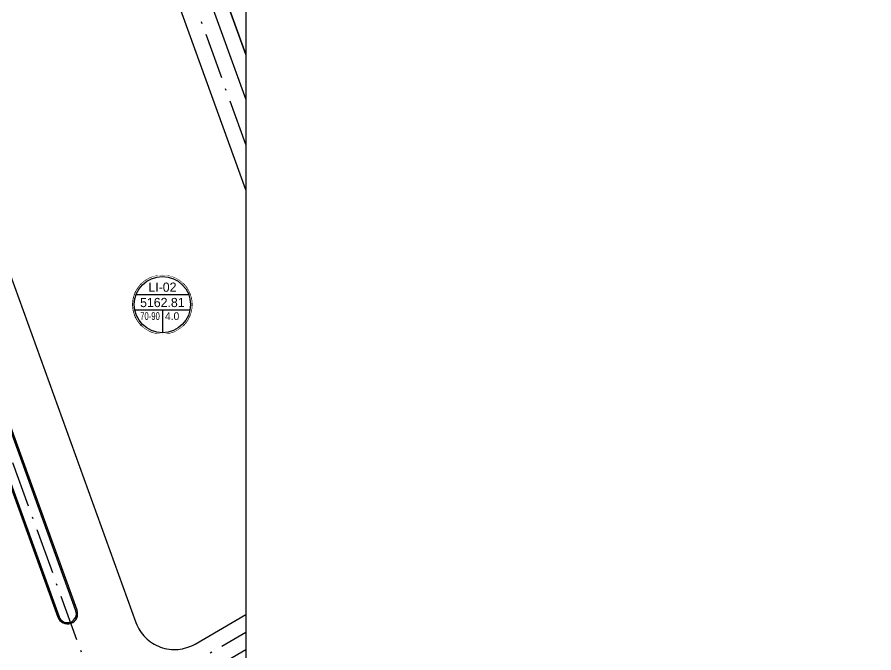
# Model space of a CAD drawing. Header units: metres. Extents: x 568006 to 1139366, y 2064802 to 4131555.
# Drawn here: x 568671.7 to 568839.1, y 2066220 to 2066344.4 of the extents above; entities that cross this region are included whole.
import ezdxf
from ezdxf.enums import TextEntityAlignment as Align
from ezdxf.xclip import XClip

# ---------------------------------------------------------------- set-up
doc = ezdxf.new("R2010")
doc.units = ezdxf.units.M
doc.header["$XCLIPFRAME"] = 0
doc.linetypes.add('ACAD_ISO10W100', pattern=[18.5, 12, -3, 0.5, -3])
doc.linetypes.add('DOT', pattern=[0.25, 0, -0.25])
doc.layers.add('boDnv', color=54, linetype='CONTINUOUS', lineweight=25)
doc.layers.add('hung-demlonha', color=7, linetype='CONTINUOUS', lineweight=15)
for name, color, linetype in [('BoThamCo', 94, 'CONTINUOUS'), ('datOBt', 42, 'CONTINUOUS'), ('ghi_chu', 7, 'CONTINUOUS'), ('LogDg', 7, 'CONTINUOUS'), ('TimDg', 222, 'CONTINUOUS'), ('ViaHeS', 32, 'CONTINUOUS')]:
    doc.layers.add(name, color=color, linetype=linetype)
doc.styles.add('avh', font='')
doc.styles.add('QH1', font='arialbd.ttf', dxfattribs={"width": 0.8})
doc.styles.get('avh').set_extended_font_data('.VnAvantH')

# ---------------------------------------------------------------- blocks, each defined once
blk = doc.blocks.new('sl')
at = {"layer": 'ghi_chu', "color": 158}
blk.add_circle((0, 0), 5.75, dxfattribs=at)
at = {"color": 158, "linetype": 'DOT'}
blk.add_wipeout([(0, 5.75), (0.97, 5.67), (1.86, 5.44), (2.47, 5.19), (3.13, 4.82), (3.79, 4.32), (4.43, 3.67), (4.91, 2.99), (5.2, 2.45), (5.53, 1.57), (5.7, 0.77), (5.75, 0), (5.69, -0.85), (5.5, -1.69), (5.23, -2.38), (4.83, -3.13), (4.38, -3.72), (3.93, -4.2), (2.99, -4.91), (2.42, -5.22), (1.54, -5.54), (0.63, -5.72), (0, -5.75), (-0.86, -5.69), (-1.59, -5.52), (-2.41, -5.22), (-3.14, -4.82), (-3.72, -4.39), (-4.31, -3.8), (-4.85, -3.09), (-5.21, -2.43), (-5.52, -1.6), (-5.69, -0.85), (-5.75, 0), (-5.66, 1.01), (-5.49, 1.72), (-5.12, 2.62), (-4.44, 3.66), (-3.55, 4.52), (-2.72, 5.07), (-1.72, 5.49), (-0.8, 5.69)], dxfattribs=at).dxf.layer = 'ghi_chu'
at = {"layer": 'ghi_chu', "color": 32}
for points in [[(-5.12, 2), (5.12, 2)], [(-5.41, -1), (5.41, -1)], [(0, -1), (0, -5.5)]]:
    blk.add_lwpolyline(points, dxfattribs=at)
at = {"layer": 'ghi_chu'}
blk.add_circle((0, 0), 5.5, dxfattribs=at)
at = {"layer": 'ghi_chu', "style": 'avh'}
for tag, height, p in [('SOLO', 1.25, (0, 2.51)), ('DT', 1.5, (-0.01, -0.49))]:
    blk.add_attdef(tag, text='', height=height, dxfattribs=at).set_placement(p, align=Align.CENTER)
blk.add_attdef('MD', text='', height=1.25, dxfattribs=at).set_placement((-0.5, -3), align=Align.RIGHT)
blk.add_attdef('TC', (0.5, -3.02), '', height=1.25, dxfattribs=at)
blk = doc.blocks.new('tmbc_khub')
at = {"layer": 'BoThamCo'}
blk.add_lwpolyline([(6.878, 415.7), (0.058, 418.174), (-6.762, 415.202), (-9.645, 408.502), (29.993, 298.909), (36.016, 296.722), (55.218, 307.893), (57.303, 314.88)], close=True, dxfattribs=at)
blk.add_lwpolyline([(-73.214, 373.308), (-36.516, 271.844, 1), (-33.225, 273.034), (-69.923, 374.498, 1)], format="xyb", close=True, dxfattribs=at)
at = {"layer": 'datOBt'}
blk.add_lwpolyline([(60.597, 297.139), (67.155, 295.182), (80.61, 268.279), (78.525, 261.293), (8.309, 220.441), (2.286, 222.629), (-8.141, 251.457), (-5.519, 258.673)], close=True, dxfattribs=at)
at = {"layer": 'LogDg'}
for points in [[(38.381, 294.627), (56.991, 305.454, 0.3958327), (60.123, 315.948), (9.446, 417.272, 0.3988577), (-0.905, 421.027), (-8.245, 417.828, 0.3955879), (-12.571, 407.773), (26.835, 298.821, 0.4679364)], [(-28.453, 409.021), (-58.768, 395.812, 0.3956287), (-63.095, 385.757), (-21.484, 270.709, 0.4679364), (-9.938, 266.515), (19.054, 283.382, 0.3624568), (22.554, 293.018), (-17.734, 404.408, 0.4330459)], [(83.43, 269.347), (69.984, 296.232, 0.4328365), (58.806, 299.568), (-10.379, 259.317, 0.3624568), (-13.879, 249.681), (-3.508, 221.007, 0.4679364), (8.038, 216.813), (80.298, 258.854, 0.3958327)]]:
    blk.add_lwpolyline(points, format="xyb", close=True, dxfattribs=at)
blk.add_lwpolyline([(-73.449, 373.223), (-36.751, 271.759, 1), (-32.99, 273.12), (-69.688, 374.583, 1), (-73.449, 373.223)], format="xyb", dxfattribs=at)
at = {"layer": 'TimDg', "linetype": 'ACAD_ISO10W100', "ltscale": 0.75}
for points in [[(107.543, -124.133), (15.376, 133.515), (-122.04, 513.448), (-178.345, 685.867)], [(28.497, 285.406), (-18.902, 416.455)], [(-9.753, 202.992), (227.16, 340.827)]]:
    blk.add_lwpolyline(points, dxfattribs=at)
blk.add_lwpolyline([(-377.535, 134.416), (-34.22, 249.631, 0.0508293), (-28.678, 252.141), (203.834, 387.416)], format="xyb", dxfattribs=at)
at = {"layer": 'ViaHeS'}
for points in [[(29.993, 298.909), (-9.645, 408.502), (-6.762, 415.202), (0.058, 418.174), (6.878, 415.7), (57.303, 314.88), (55.218, 307.893), (36.016, 296.722)], [(60.597, 297.139), (67.155, 295.182), (80.61, 268.279), (78.525, 261.293), (8.309, 220.441), (2.286, 222.629), (-8.141, 251.457), (-5.519, 258.673)]]:
    blk.add_lwpolyline(points, close=True, dxfattribs=at)
at = {"layer": 'hung-demlonha', "color": 7, "ltscale": 5, "style": 'QH1', "width": 0.65}
for tag, p in [('BT04', (-109.598, 191.643)), ('BT06', (-305.798, 171.199)), ('BT05', (-282.572, 137.244))]:
    blk.add_attdef(tag, text='', height=3.96, rotation=0, dxfattribs=at).set_placement(p, align=Align.CENTER)
at = {"layer": 'ghi_chu'}
ref = blk.add_blockref('sl', (-16.307, 332.902), dxfattribs=at)
ref.add_attrib('DT', '5162.81', dxfattribs={"height": 1.8, "style": 'avh'}).set_placement((-16.322, 332.408), align=Align.CENTER)
ref.add_attrib('MD', '70-90', dxfattribs={"height": 1.5, "style": 'avh', "width": 0.75}).set_placement((-16.808, 329.905), align=Align.RIGHT)
ref.add_attrib('TC', '4.0', (-15.807, 329.882), dxfattribs={"height": 1.5, "style": 'avh'})
ref.add_attrib('SOLO', 'Li-02', dxfattribs={"height": 1.8, "style": 'avh'}).set_placement((-16.307, 335.408), align=Align.CENTER)

msp = doc.modelspace()

# ---------------------------------------------------------------- linework, layer by layer
at = {"layer": 'boDnv'}
msp.add_lwpolyline([(568324.39, 2066433.07), (568716.38, 2066433.07), (568716.38, 2065955.24), (568324.39, 2065955.24)], close=True, dxfattribs=at)

# ---------------------------------------------------------------- next in the draw order: block references
at = {"layer": 'ghi_chu'}
ref = msp.add_blockref('tmbc_khub', (568716.38, 2065955.24), dxfattribs=at)
XClip(ref).set_block_clipping_path([(-391.9901366149, 0), (0, 477.830198009)])

doc.saveas('drawing.dxf')
